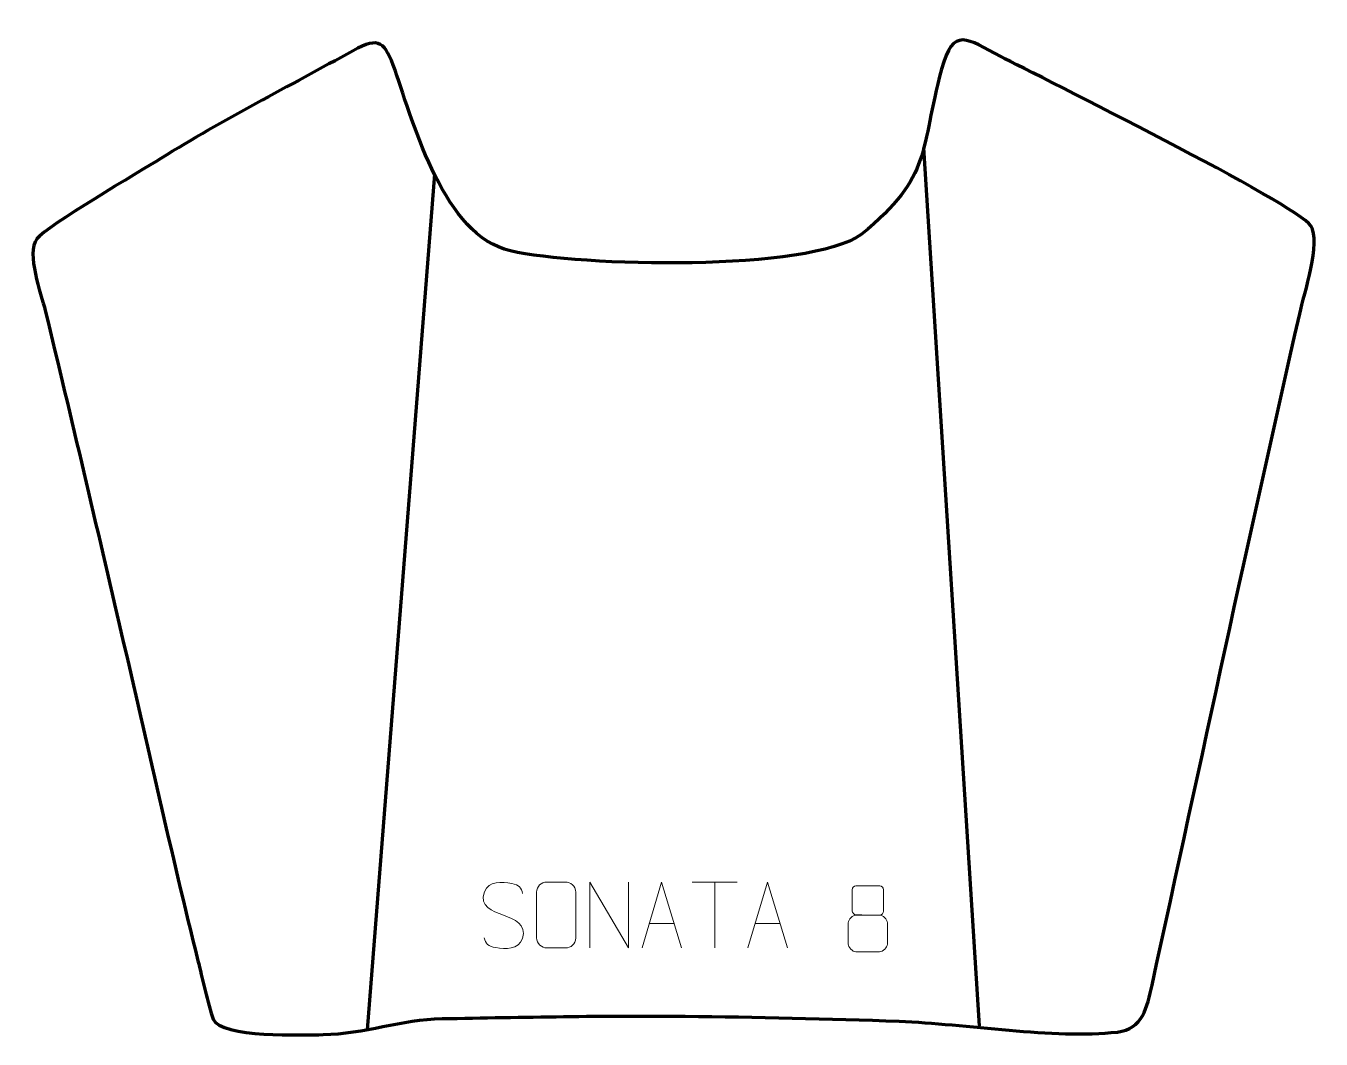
# Model space of a CAD drawing. Header units: millimetres. Extents: x -477 to 13, y 276 to 659.
import ezdxf

# ---------------------------------------------------------------- set-up
doc = ezdxf.new("R2010")
doc.units = ezdxf.units.MM
doc.header["$MEASUREMENT"] = 0
doc.layers.add('layer 2', color=7, linetype='Continuous')
doc.layers.add('layer 3', color=7, linetype='Continuous')

msp = doc.modelspace()

# ---------------------------------------------------------------- linework, layer by layer
at = {"layer": 'layer 2', "color": 142, "lineweight": 158}
for points in [[(-116.0733, 280.7168), (-116.0733, 280.7168), (-137.1701, 612.9534), (-137.1701, 612.9534)], [(-322.3917, 602.9626), (-322.3917, 602.9626), (-347.8588, 279.2145), (-347.8588, 279.2145)]]:
    msp.add_open_spline(points, degree=3, dxfattribs=at)
at = {"layer": 'layer 3', "color": 242, "lineweight": 158}
msp.add_open_spline([(-425.8957, 608.9316), (-402.3601, 623.5379), (-377.4342, 636.2701), (-353.173, 649.6908), (-353.173, 649.6908), (-342.9854, 655.3264), (-341.1907, 652.928), (-337.289, 642.3979), (-337.289, 642.3979), (-329.956, 621.1185), (-318.6385, 579.7043), (-293.6361, 573.955), (-293.6361, 573.955), (-267.4268, 567.9282), (-180.5344, 565.9735), (-160.8842, 580.1336), (-160.8842, 580.1336), (-133.5798, 602.5615), (-138.7738, 612.2563), (-130.4911, 642.674), (-130.4911, 642.674), (-126.0213, 659.0889), (-120.8992, 654.2053), (-108.0653, 647.4918), (-108.0653, 647.4918), (-93.6426, 640.0256), (4.0464, 591.6537), (9.2911, 583.4219), (9.2911, 583.4219), (13.1601, 577.3492), (6.8014, 557.6967), (5.0763, 550.1823), (5.0763, 550.1823), (-14.2313, 465.5609), (-32.2376, 380.9179), (-50.812, 296.1674), (-50.812, 296.1674), (-52.656, 287.7537), (-54.3527, 279.4384), (-63.9256, 278.3825), (-63.9256, 278.3825), (-88.2058, 275.7046), (-121.3692, 281.5054), (-146.5308, 282.4689), (-146.5308, 282.4689), (-173.2341, 283.4103), (-200.7692, 284.067), (-227.485, 284.3567), (-227.485, 284.3567), (-258.1606, 284.6892), (-288.835, 283.983), (-319.5042, 283.4526), (-319.5042, 283.4526), (-334.7262, 283.1889), (-349.0569, 277.6408), (-364.5011, 277.4028), (-364.5011, 277.4028), (-371.515, 277.2884), (-403.5299, 276.1249), (-406.0611, 283.2357), (-406.0611, 283.2357), (-408.0978, 288.9575), (-410.3513, 299.2312), (-411.8677, 305.3221), (-411.8677, 305.3221), (-422.0835, 346.3556), (-431.1671, 387.6781), (-440.7617, 428.8552), (-440.7617, 428.8552), (-450.29, 469.6766), (-459.7687, 510.6346), (-469.6735, 551.3591), (-469.6735, 551.3591), (-471.2298, 557.7579), (-476.9859, 573.0289), (-472.8186, 578.5016), (-472.8186, 578.5016), (-469.0595, 583.4382), (-433.9284, 603.9363), (-425.8957, 608.9316)], degree=3, knots=[0, 0, 0, 0, 0.04761905, 0.04761905, 0.04761905, 0.04761905, 0.0952381, 0.0952381, 0.0952381, 0.0952381, 0.14285714, 0.14285714, 0.14285714, 0.14285714, 0.19047619, 0.19047619, 0.19047619, 0.19047619, 0.23809524, 0.23809524, 0.23809524, 0.23809524, 0.28571429, 0.28571429, 0.28571429, 0.28571429, 0.33333333, 0.33333333, 0.33333333, 0.33333333, 0.38095238, 0.38095238, 0.38095238, 0.38095238, 0.42857143, 0.42857143, 0.42857143, 0.42857143, 0.47619048, 0.47619048, 0.47619048, 0.47619048, 0.52380952, 0.52380952, 0.52380952, 0.52380952, 0.57142857, 0.57142857, 0.57142857, 0.57142857, 0.61904762, 0.61904762, 0.61904762, 0.61904762, 0.66666667, 0.66666667, 0.66666667, 0.66666667, 0.71428571, 0.71428571, 0.71428571, 0.71428571, 0.76190476, 0.76190476, 0.76190476, 0.76190476, 0.80952381, 0.80952381, 0.80952381, 0.80952381, 0.85714286, 0.85714286, 0.85714286, 0.85714286, 0.9047619, 0.9047619, 0.9047619, 0.9047619, 1, 1, 1, 1], dxfattribs=at)
at = {"layer": 'layer 3', "color": 250, "lineweight": 9}
for points, knots in [([(-296.299, 322.6606), (-300.5473, 324.131), (-305.4554, 325.9268), (-303.4503, 331.4471), (-303.4503, 331.4471), (-301.9468, 335.587), (-296.7332, 335.1985), (-293.1296, 334.5974), (-293.1296, 334.5974), (-290.269, 334.1202), (-289.4043, 332.907), (-289.0937, 330.8229)], [0, 0, 0, 0, 0.25, 0.25, 0.25, 0.25, 0.5, 0.5, 0.5, 0.5, 1, 1, 1, 1]), ([(-279.8186, 335.137), (-277.4929, 335.137), (-275.1668, 335.137), (-272.8407, 335.137), (-272.8407, 335.137), (-270.8941, 335.1726), (-268.9027, 333.681), (-268.876, 331.2434), (-268.876, 331.2434), (-268.8764, 325.4965), (-268.8764, 319.7492), (-268.876, 314.0015), (-268.876, 314.0015), (-269.0158, 311.6781), (-270.693, 310.1985), (-272.8407, 310.1877), (-272.8407, 310.1877), (-275.1726, 310.1881), (-277.5045, 310.1881), (-279.836, 310.1877), (-279.836, 310.1877), (-281.761, 310.0823), (-283.7331, 311.9668), (-283.7219, 313.9841), (-283.7219, 313.9841), (-283.7216, 319.7542), (-283.7216, 325.5239), (-283.7219, 331.2932), (-283.7219, 331.2932), (-283.7177, 333.4313), (-281.971, 335.1505), (-279.8186, 335.137)], [0, 0, 0, 0, 0.11111111, 0.11111111, 0.11111111, 0.11111111, 0.22222222, 0.22222222, 0.22222222, 0.22222222, 0.33333333, 0.33333333, 0.33333333, 0.33333333, 0.44444444, 0.44444444, 0.44444444, 0.44444444, 0.55555556, 0.55555556, 0.55555556, 0.55555556, 0.66666667, 0.66666667, 0.66666667, 0.66666667, 0.77777778, 0.77777778, 0.77777778, 0.77777778, 1, 1, 1, 1]), ([(-263.6264, 310.1838), (-263.6264, 310.1838), (-263.6264, 335.1373), (-263.6264, 335.1373), (-263.6264, 335.1373), (-263.6264, 335.1373), (-248.9716, 310.1838), (-248.9716, 310.1838), (-248.9716, 310.1838), (-248.9716, 310.1838), (-248.9716, 335.1373), (-248.9716, 335.1373)], [0, 0, 0, 0, 0.25, 0.25, 0.25, 0.25, 0.5, 0.5, 0.5, 0.5, 1, 1, 1, 1]), ([(-243.7695, 310.1838), (-243.7695, 310.1838), (-236.3985, 335.1373), (-236.3985, 335.1373), (-236.3985, 335.1373), (-236.3985, 335.1373), (-228.8286, 310.1838), (-228.8286, 310.1838)], [0, 0, 0, 0, 0.33333333, 0.33333333, 0.33333333, 0.33333333, 1, 1, 1, 1]), ([(-203.7695, 310.1838), (-203.7695, 310.1838), (-196.3985, 335.1373), (-196.3985, 335.1373), (-196.3985, 335.1373), (-196.3985, 335.1373), (-188.8286, 310.1838), (-188.8286, 310.1838)], [0, 0, 0, 0, 0.33333333, 0.33333333, 0.33333333, 0.33333333, 1, 1, 1, 1]), ([(-164.3527, 332.2258), (-164.3527, 330.0128), (-164.3527, 326.3305), (-164.3527, 324.1172), (-164.3527, 324.1172), (-164.3377, 323.6098), (-163.5303, 322.6784), (-162.8302, 322.6796), (-162.8302, 322.6796), (-159.8603, 322.6798), (-156.8901, 322.5949), (-153.9197, 322.5946), (-153.9197, 322.5946), (-153.1226, 322.5988), (-152.4019, 323.3891), (-152.4045, 324.1098), (-152.4045, 324.1098), (-152.4048, 326.3258), (-152.4048, 330.0105), (-152.4045, 332.2258), (-152.4045, 332.2258), (-152.423, 332.9366), (-153.0344, 333.697), (-153.8683, 333.6896), (-153.8683, 333.6896), (-156.8854, 333.6893), (-159.9023, 333.6893), (-162.9189, 333.6896), (-162.9189, 333.6896), (-163.5453, 333.6972), (-164.3694, 332.9862), (-164.3527, 332.2258)], [0, 0, 0, 0, 0.11111111, 0.11111111, 0.11111111, 0.11111111, 0.22222222, 0.22222222, 0.22222222, 0.22222222, 0.33333333, 0.33333333, 0.33333333, 0.33333333, 0.44444444, 0.44444444, 0.44444444, 0.44444444, 0.55555556, 0.55555556, 0.55555556, 0.55555556, 0.66666667, 0.66666667, 0.66666667, 0.66666667, 0.77777778, 0.77777778, 0.77777778, 0.77777778, 1, 1, 1, 1]), ([(-296.299, 322.6605), (-292.2804, 321.0138), (-287.2509, 319.1255), (-289.0849, 313.7652), (-289.0849, 313.7652), (-290.5447, 309.4988), (-295.4555, 309.7555), (-299.1816, 310.3102), (-299.1816, 310.3102), (-301.9316, 310.72), (-303.1525, 311.9335), (-303.5305, 314.0457)], [0, 0, 0, 0, 0.25, 0.25, 0.25, 0.25, 0.5, 0.5, 0.5, 0.5, 1, 1, 1, 1]), ([(-165.8115, 319.7076), (-165.8115, 316.5368), (-165.8115, 314.8347), (-165.8115, 311.6633), (-165.8115, 311.6633), (-165.82, 310.4414), (-164.1221, 308.7487), (-162.8695, 308.7402), (-162.8695, 308.7402), (-159.8864, 308.7405), (-156.9031, 308.7405), (-153.9197, 308.7402), (-153.9197, 308.7402), (-152.5964, 308.7519), (-150.976, 310.3735), (-150.9871, 311.6727), (-150.9871, 311.6727), (-150.9874, 314.8409), (-150.9874, 316.5397), (-150.9871, 319.7076), (-150.9871, 319.7076), (-151.0568, 321.088), (-152.6346, 322.6666), (-153.94, 322.6605), (-153.94, 322.6605), (-156.9166, 322.6602), (-159.8932, 322.6602), (-162.8695, 322.6605), (-162.8695, 322.6605), (-163.949, 322.6669), (-165.7953, 321.088), (-165.8115, 319.7076)], [0, 0, 0, 0, 0.11111111, 0.11111111, 0.11111111, 0.11111111, 0.22222222, 0.22222222, 0.22222222, 0.22222222, 0.33333333, 0.33333333, 0.33333333, 0.33333333, 0.44444444, 0.44444444, 0.44444444, 0.44444444, 0.55555556, 0.55555556, 0.55555556, 0.55555556, 0.66666667, 0.66666667, 0.66666667, 0.66666667, 0.77777778, 0.77777778, 0.77777778, 0.77777778, 1, 1, 1, 1])]:
    msp.add_open_spline(points, degree=3, knots=knots, dxfattribs=at)
for points in [[(-224.7927, 335.1138), (-224.7927, 335.1138), (-207.8055, 335.1138), (-207.8055, 335.1138)], [(-216.2989, 310.1838), (-216.2989, 310.1838), (-216.2989, 335.1373), (-216.2989, 335.1373)], [(-241.0469, 319.4332), (-241.0469, 319.4332), (-231.5512, 319.4332), (-231.5512, 319.4332)], [(-201.0469, 319.4332), (-201.0469, 319.4332), (-191.5512, 319.4332), (-191.5512, 319.4332)]]:
    msp.add_open_spline(points, degree=3, dxfattribs=at)

doc.saveas('drawing.dxf')
